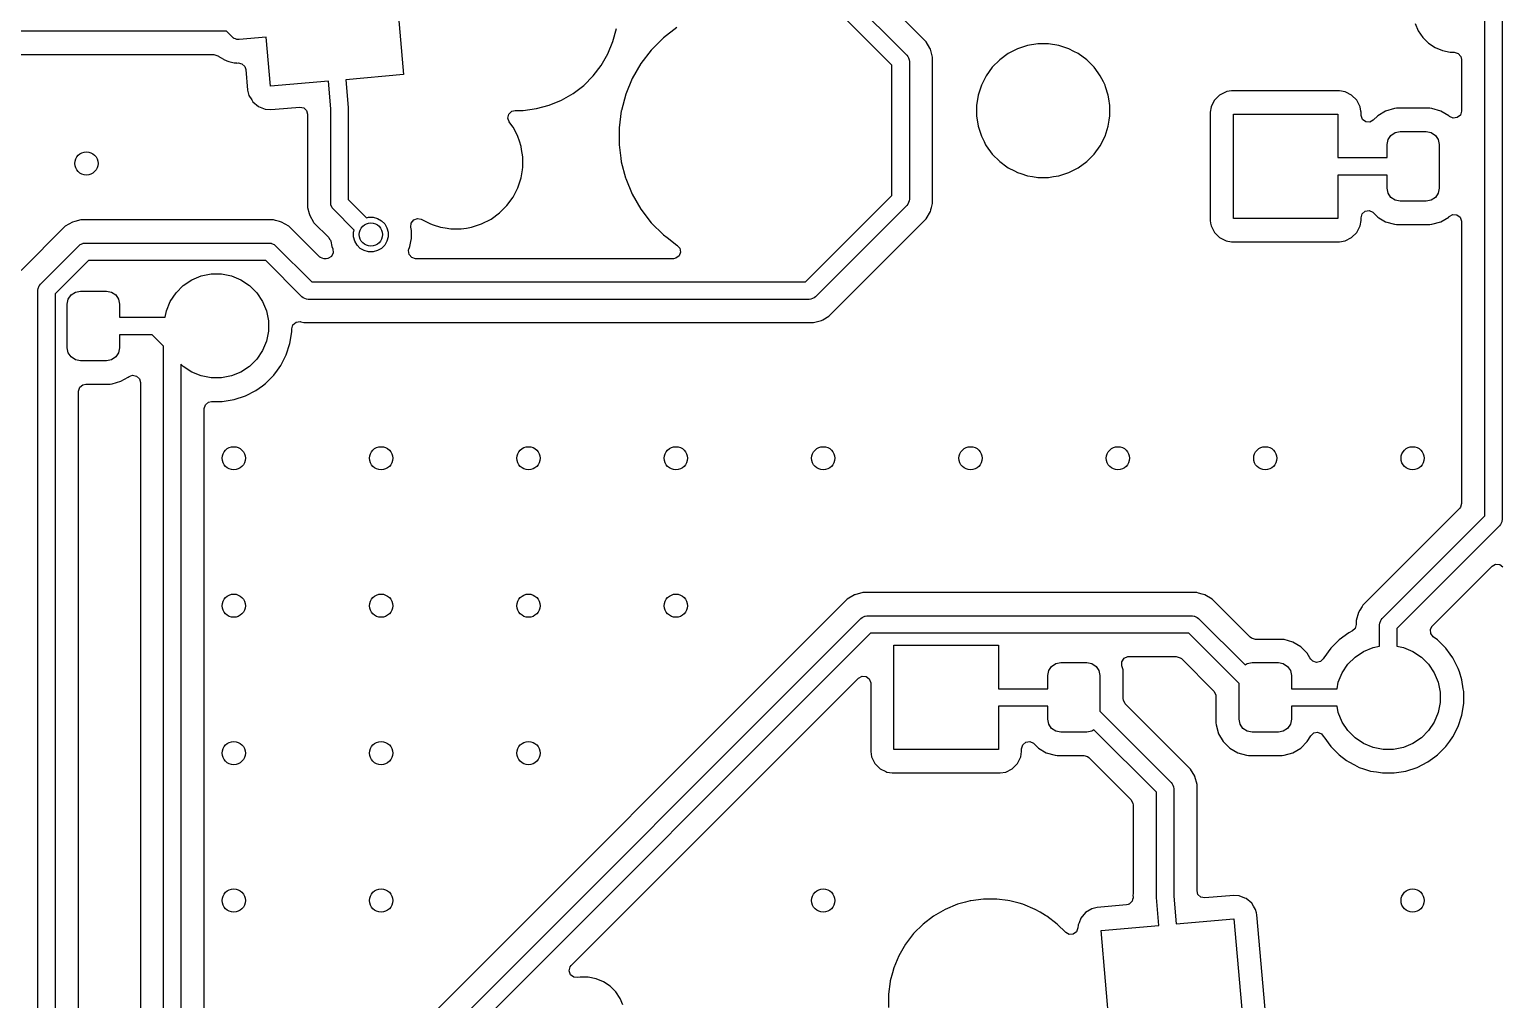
# Model space of a CAD drawing. Extents: x 2.6 to 14.2, y -9.4 to -3.8.
# Drawn here: x 11.645 to 12.644, y -6.698 to -6.04 of the extents above; entities that cross this region are included whole.
import ezdxf

# ---------------------------------------------------------------- set-up
doc = ezdxf.new("R2010")
doc.units = 0
doc.header["$MEASUREMENT"] = 0
doc.layers.add('BLACK', color=7, linetype='CONTINUOUS')

msp = doc.modelspace()

# ---------------------------------------------------------------- linework, layer by layer
at = {"layer": 'BLACK', "linetype": 'CONTINUOUS'}
for p, q in [((12.64397, -5.04804), (12.64397, -6.3721)), ((12.63216, -6.36966), (12.63216, -5.05049)), ((12.13839, -5.9556), (12.23995, -6.05716)), ((12.22987, -6.06378), (12.12831, -5.96222)), ((12.25312, -6.04803), (12.17879, -5.9737)), ((11.89156, -5.99184), (11.89843, -6.07028)), ((12.58496, -6.03555), (12.58704, -6.04057)), ((11.77835, -6.04091), (11.58069, -6.04091)), ((11.78218, -6.04474), (11.77835, -6.04091)), ((11.78306, -6.04546), (11.78218, -6.04474)), ((11.78308, -6.04548), (11.78306, -6.04546)), ((11.78332, -6.04558), (11.78308, -6.04548)), ((11.78352, -6.04574), (11.78332, -6.04558)), ((11.78438, -6.04601), (11.78352, -6.04574)), ((11.78521, -6.04636), (11.78438, -6.04601)), ((11.78547, -6.04636), (11.78521, -6.04636)), ((11.78572, -6.04644), (11.78547, -6.04636)), ((11.78687, -6.04645), (11.78572, -6.04644)), ((11.8053, -6.04484), (11.78687, -6.04645)), ((11.80822, -6.07817), (11.8053, -6.04484)), ((12.03709, -6.05617), (12.04054, -6.04783)), ((12.04054, -6.04783), (12.04288, -6.0391)), ((12.07474, -6.04542), (12.06653, -6.05363)), ((12.08396, -6.03834), (12.07474, -6.04542)), ((12.07474, -6.04542), (12.07474, -6.04542)), ((12.58704, -6.04057), (12.58704, -6.04057)), ((12.58704, -6.04057), (12.59005, -6.04508)), ((12.59005, -6.04508), (12.59005, -6.04508)), ((12.59005, -6.04508), (12.5939, -6.04893)), ((11.58924, -6.05668), (11.7698, -6.05668)), ((11.7698, -6.05668), (11.77244, -6.05745)), ((11.77244, -6.05745), (11.77249, -6.05749)), ((11.77249, -6.05749), (11.7729, -6.05776)), ((11.7729, -6.05776), (11.77305, -6.05791)), ((11.77305, -6.05791), (11.77364, -6.05825)), ((12.03257, -6.064), (12.03709, -6.05617)), ((12.06653, -6.05363), (12.05946, -6.06284)), ((12.06653, -6.05363), (12.06653, -6.05363)), ((12.23995, -6.05716), (12.24069, -6.05805)), ((12.25561, -6.05235), (12.25312, -6.04803)), ((12.25597, -6.05297), (12.25561, -6.05235)), ((12.25745, -6.05848), (12.25597, -6.05297)), ((12.30879, -6.056), (12.30302, -6.06019)), ((12.31514, -6.05277), (12.30879, -6.056)), ((12.32192, -6.05056), (12.31514, -6.05277)), ((12.31514, -6.05277), (12.31514, -6.05277)), ((12.32896, -6.04945), (12.32192, -6.05056)), ((12.33609, -6.04945), (12.32896, -6.04945)), ((12.32896, -6.04945), (12.32896, -6.04945)), ((12.34313, -6.05056), (12.33609, -6.04945)), ((12.33609, -6.04945), (12.33609, -6.04945)), ((12.34991, -6.05277), (12.34313, -6.05056)), ((12.35332, -6.0545), (12.34991, -6.05277)), ((12.34991, -6.05277), (12.34991, -6.05277)), ((12.35627, -6.056), (12.35332, -6.0545)), ((12.36203, -6.06019), (12.35627, -6.056)), ((12.35627, -6.056), (12.35627, -6.056)), ((12.35627, -6.056), (12.35627, -6.056)), ((12.5939, -6.04893), (12.5939, -6.04893)), ((12.5939, -6.04893), (12.59841, -6.05194)), ((12.59841, -6.05194), (12.59841, -6.05194)), ((12.59841, -6.05194), (12.60343, -6.05402)), ((12.60343, -6.05402), (12.60343, -6.05402)), ((12.60343, -6.05402), (12.60343, -6.05402)), ((12.60343, -6.05402), (12.60343, -6.05402)), ((12.60343, -6.05402), (12.60876, -6.05508)), ((12.60876, -6.05508), (12.61151, -6.05508)), ((12.61151, -6.05508), (12.61415, -6.05586)), ((12.61415, -6.05586), (12.61595, -6.05794)), ((12.61595, -6.05794), (12.61639, -6.05996)), ((11.77364, -6.05825), (11.77377, -6.05833)), ((11.77377, -6.05833), (11.77381, -6.05838)), ((11.77381, -6.05838), (11.77421, -6.05866)), ((11.77421, -6.05866), (11.77461, -6.059)), ((11.77461, -6.059), (11.77615, -6.05972)), ((11.77615, -6.05972), (11.77653, -6.05992)), ((11.77653, -6.05992), (11.77799, -6.06076)), ((11.77799, -6.06076), (11.77799, -6.06076)), ((11.77799, -6.06076), (11.77799, -6.06076)), ((11.77799, -6.06076), (11.77851, -6.0609)), ((11.77851, -6.0609), (11.7793, -6.06119)), ((11.7793, -6.06119), (11.77979, -6.06142)), ((11.77979, -6.06142), (11.78166, -6.06175)), ((11.78166, -6.06175), (11.7835, -6.06224)), ((11.7835, -6.06224), (11.78446, -6.06224)), ((11.78446, -6.06224), (11.78488, -6.06231)), ((11.78488, -6.06231), (11.78488, -6.06231)), ((11.78488, -6.06231), (11.78497, -6.06233)), ((11.78497, -6.06233), (11.78541, -6.06241)), ((11.78541, -6.06241), (11.78611, -6.06234)), ((11.78611, -6.06234), (11.7888, -6.06289)), ((11.7888, -6.06289), (11.79078, -6.0648)), ((11.79078, -6.0648), (11.7914, -6.06678)), ((11.7914, -6.06678), (11.79262, -6.08078)), ((12.02707, -6.07116), (12.03257, -6.064)), ((12.05946, -6.06284), (12.05365, -6.0729)), ((12.22987, -6.15236), (12.22987, -6.06378)), ((12.24069, -6.05805), (12.24108, -6.059)), ((12.24108, -6.059), (12.24157, -6.06018)), ((12.24157, -6.06018), (12.24168, -6.06133)), ((12.24168, -6.06133), (12.24168, -6.15481)), ((12.25745, -6.09118), (12.25745, -6.05848)), ((12.29798, -6.06523), (12.29379, -6.071)), ((12.30302, -6.06019), (12.29798, -6.06523)), ((12.29798, -6.06523), (12.29798, -6.06523)), ((12.30302, -6.06019), (12.30302, -6.06019)), ((12.36708, -6.06523), (12.36203, -6.06019)), ((12.36203, -6.06019), (12.36203, -6.06019)), ((12.36985, -6.06906), (12.36708, -6.06523)), ((12.36708, -6.06523), (12.36708, -6.06523)), ((12.61639, -6.05996), (12.61639, -6.09504)), ((11.84744, -6.07474), (11.80822, -6.07817)), ((11.84908, -6.09343), (11.84744, -6.07474)), ((11.89843, -6.07028), (11.85921, -6.07371)), ((11.85921, -6.07371), (11.86087, -6.09265)), ((12.01351, -6.08305), (12.02068, -6.07755)), ((12.02068, -6.07755), (12.02707, -6.07117)), ((12.02068, -6.07755), (12.02068, -6.07755)), ((12.02068, -6.07755), (12.02068, -6.07755)), ((12.02707, -6.07117), (12.02707, -6.07116)), ((12.02707, -6.07117), (12.02707, -6.07117)), ((12.05365, -6.0729), (12.04921, -6.08363)), ((12.05365, -6.0729), (12.05365, -6.0729)), ((12.29055, -6.07735), (12.28835, -6.08414)), ((12.29379, -6.071), (12.29055, -6.07735)), ((12.29055, -6.07735), (12.29055, -6.07735)), ((12.37127, -6.071), (12.36985, -6.06906)), ((12.37338, -6.07515), (12.37127, -6.071)), ((12.3745, -6.07735), (12.37338, -6.07515)), ((12.3749, -6.07857), (12.3745, -6.07735)), ((12.3745, -6.07735), (12.3745, -6.07735)), ((11.79262, -6.08078), (11.79262, -6.08078)), ((11.79262, -6.08078), (11.79353, -6.08441)), ((11.79353, -6.08441), (11.79353, -6.08441)), ((11.79353, -6.08441), (11.79541, -6.08742)), ((11.79541, -6.08742), (11.79617, -6.08864)), ((11.99734, -6.09103), (12.00569, -6.08757)), ((12.00569, -6.08757), (12.01351, -6.08305)), ((12.04921, -6.08363), (12.04624, -6.09472)), ((12.04921, -6.08363), (12.04921, -6.08363)), ((12.28835, -6.08414), (12.28723, -6.09118)), ((12.37671, -6.08414), (12.3749, -6.07857)), ((12.37712, -6.08678), (12.37671, -6.08414)), ((12.37782, -6.09118), (12.37712, -6.08678)), ((12.44866, -6.0877), (12.44791, -6.08917)), ((12.45219, -6.08416), (12.44866, -6.0877)), ((12.44866, -6.0877), (12.44866, -6.0877)), ((12.44866, -6.0877), (12.44866, -6.0877)), ((12.4522, -6.08416), (12.45219, -6.08416)), ((12.45665, -6.0819), (12.4522, -6.08416)), ((12.4522, -6.08416), (12.4522, -6.08416)), ((12.45715, -6.08182), (12.45665, -6.0819)), ((12.46034, -6.08131), (12.45715, -6.08182)), ((12.53369, -6.08131), (12.46034, -6.08131)), ((12.53738, -6.0819), (12.53369, -6.08131)), ((12.53797, -6.08219), (12.53738, -6.0819)), ((12.54183, -6.08416), (12.53797, -6.08219)), ((12.54536, -6.0877), (12.54183, -6.08416)), ((12.54183, -6.08416), (12.54183, -6.08416)), ((12.54183, -6.08416), (12.54183, -6.08416)), ((12.54536, -6.0877), (12.54536, -6.0877)), ((12.54763, -6.09215), (12.54536, -6.0877)), ((12.54536, -6.0877), (12.54536, -6.0877)), ((11.79617, -6.08864), (11.8, -6.09185)), ((11.8, -6.09185), (11.80463, -6.09373)), ((11.80463, -6.09373), (11.80836, -6.09399)), ((11.80836, -6.09399), (11.81134, -6.09373)), ((11.80836, -6.09399), (11.80836, -6.09399)), ((11.80836, -6.09399), (11.80836, -6.09399)), ((11.81134, -6.09373), (11.828, -6.09227)), ((11.828, -6.09227), (11.8307, -6.09281)), ((11.8307, -6.09281), (11.83268, -6.09472)), ((11.83268, -6.09472), (11.83331, -6.09713)), ((11.83331, -6.09713), (11.83331, -6.16031)), ((11.84908, -6.15746), (11.84908, -6.09343)), ((11.86087, -6.09265), (11.86086, -6.09291)), ((11.86086, -6.09291), (11.86089, -6.09317)), ((11.86089, -6.09317), (11.86089, -6.15501)), ((11.96927, -6.09971), (11.96989, -6.09703)), ((11.96989, -6.09703), (11.97187, -6.09511)), ((11.97187, -6.09511), (11.97415, -6.09454)), ((11.97415, -6.09454), (11.97966, -6.09454)), ((11.97966, -6.09454), (11.98862, -6.09337)), ((11.97966, -6.09454), (11.97966, -6.09454)), ((11.98862, -6.09337), (11.99734, -6.09103)), ((12.0462, -6.09485), (12.04469, -6.10637)), ((12.04624, -6.09472), (12.0462, -6.09485)), ((12.0462, -6.09485), (12.0462, -6.09485)), ((12.25745, -6.15766), (12.25745, -6.09118)), ((12.28723, -6.09118), (12.28723, -6.09831)), ((12.37782, -6.09831), (12.37782, -6.09118)), ((12.4464, -6.09215), (12.44581, -6.09584)), ((12.44581, -6.09584), (12.44581, -6.16919)), ((12.44791, -6.08917), (12.4464, -6.09215)), ((12.46158, -6.16794), (12.46158, -6.09708)), ((12.46158, -6.09708), (12.53244, -6.09708)), ((12.53244, -6.09708), (12.53244, -6.12661)), ((12.54809, -6.09506), (12.54763, -6.09215)), ((12.54821, -6.09584), (12.54809, -6.09506)), ((12.54821, -6.09769), (12.54821, -6.09584)), ((12.54823, -6.09804), (12.54821, -6.09769)), ((12.56491, -6.09497), (12.55955, -6.09813)), ((12.57088, -6.09323), (12.56491, -6.09497)), ((12.56491, -6.09497), (12.56491, -6.09497)), ((12.57228, -6.09312), (12.57088, -6.09323)), ((12.59497, -6.09312), (12.57228, -6.09312)), ((12.57228, -6.09312), (12.57228, -6.09312)), ((12.59637, -6.09323), (12.59497, -6.09312)), ((12.60234, -6.09497), (12.59637, -6.09323)), ((12.59637, -6.09323), (12.59637, -6.09323)), ((12.6077, -6.09813), (12.60234, -6.09497)), ((12.60234, -6.09497), (12.60234, -6.09497)), ((12.61561, -6.09768), (12.61354, -6.09948)), ((12.61639, -6.09504), (12.61561, -6.09768)), ((11.9702, -6.1023), (11.96927, -6.09971)), ((11.97198, -6.10475), (11.9702, -6.1023)), ((11.97279, -6.10586), (11.97198, -6.10475)), ((11.9748, -6.10982), (11.97279, -6.10586)), ((12.04469, -6.10637), (12.04469, -6.11798)), ((12.28723, -6.09831), (12.28835, -6.10535)), ((12.28835, -6.10535), (12.29055, -6.11213)), ((12.3745, -6.11213), (12.37671, -6.10535)), ((12.37671, -6.10535), (12.37737, -6.10114)), ((12.37737, -6.10114), (12.37782, -6.09831)), ((12.54919, -6.10062), (12.54823, -6.09804)), ((12.55139, -6.10226), (12.54919, -6.10062)), ((12.55413, -6.10246), (12.55139, -6.10226)), ((12.55655, -6.10114), (12.55413, -6.10246)), ((12.55955, -6.09814), (12.55655, -6.10114)), ((12.55955, -6.09813), (12.55955, -6.09814)), ((12.6077, -6.09814), (12.6077, -6.09813)), ((12.60806, -6.09849), (12.6077, -6.09814)), ((12.60831, -6.09873), (12.60806, -6.09849)), ((12.61081, -6.09987), (12.60831, -6.09873)), ((12.61354, -6.09948), (12.61081, -6.09987)), ((11.97603, -6.11222), (11.9748, -6.10982)), ((11.97706, -6.11541), (11.97603, -6.11222)), ((11.97603, -6.11222), (11.97603, -6.11222)), ((11.97823, -6.119), (11.97706, -6.11541)), ((12.29055, -6.11213), (12.29055, -6.11213)), ((12.29055, -6.11213), (12.29238, -6.11572)), ((12.29238, -6.11572), (12.29345, -6.11782)), ((12.29345, -6.11782), (12.29379, -6.11848)), ((12.37127, -6.11848), (12.3745, -6.11213)), ((12.56591, -6.11775), (12.56658, -6.11436)), ((12.56591, -6.12661), (12.56591, -6.11775)), ((12.56658, -6.11436), (12.5685, -6.11148)), ((12.5685, -6.11148), (12.57138, -6.10956)), ((12.57138, -6.10956), (12.57477, -6.10889)), ((12.57477, -6.10889), (12.59248, -6.10889)), ((12.59248, -6.10889), (12.59587, -6.10956)), ((12.59587, -6.10956), (12.59875, -6.11148)), ((12.59875, -6.11148), (12.60067, -6.11436)), ((12.60067, -6.11436), (12.60134, -6.11775)), ((12.60134, -6.11775), (12.60134, -6.14728)), ((11.97856, -6.1211), (11.97823, -6.119)), ((11.97934, -6.12604), (11.97856, -6.1211)), ((11.97934, -6.13317), (11.97934, -6.12604)), ((12.04469, -6.11798), (12.04586, -6.1269)), ((12.04586, -6.1269), (12.0462, -6.1295)), ((12.29379, -6.11848), (12.29798, -6.12425)), ((12.29798, -6.12425), (12.29798, -6.12425)), ((12.29798, -6.12425), (12.30302, -6.12929)), ((12.36203, -6.12929), (12.36708, -6.12425)), ((12.36708, -6.12425), (12.37127, -6.11848)), ((12.53244, -6.12661), (12.56591, -6.12661)), ((11.97823, -6.14021), (11.97906, -6.13495)), ((11.97906, -6.13495), (11.97934, -6.13317)), ((12.0462, -6.1295), (12.04907, -6.14021)), ((12.30302, -6.12929), (12.30302, -6.12929)), ((12.30302, -6.12929), (12.30778, -6.13275)), ((12.30778, -6.13275), (12.30879, -6.13348)), ((12.30879, -6.13348), (12.31294, -6.1356)), ((12.31294, -6.1356), (12.31514, -6.13672)), ((12.31514, -6.13672), (12.31514, -6.13672)), ((12.31514, -6.13672), (12.31739, -6.13745)), ((12.31739, -6.13745), (12.32192, -6.13892)), ((12.34313, -6.13892), (12.34991, -6.13672)), ((12.34991, -6.13672), (12.35627, -6.13348)), ((12.35627, -6.13348), (12.36203, -6.12929)), ((11.97279, -6.15334), (11.97603, -6.14699)), ((11.97603, -6.14699), (11.97823, -6.14021)), ((12.04907, -6.14021), (12.04921, -6.14071)), ((12.04921, -6.14071), (12.04921, -6.14072)), ((12.04921, -6.14072), (12.05365, -6.15144)), ((12.32192, -6.13892), (12.32518, -6.13944)), ((12.32518, -6.13944), (12.32896, -6.14004)), ((12.32896, -6.14004), (12.32896, -6.14004)), ((12.32896, -6.14004), (12.33609, -6.14004)), ((12.33609, -6.14004), (12.3396, -6.13948)), ((12.3396, -6.13948), (12.34313, -6.13892)), ((12.53638, -6.13842), (12.53244, -6.13842)), ((12.53244, -6.13842), (12.53244, -6.16794)), ((12.56591, -6.13842), (12.53638, -6.13842)), ((12.56591, -6.14728), (12.56591, -6.13842)), ((12.56658, -6.15067), (12.56591, -6.14728)), ((12.60134, -6.14728), (12.60067, -6.15067)), ((11.84919, -6.15861), (11.84908, -6.15746)), ((11.86089, -6.15501), (11.8733, -6.16742)), ((11.9686, -6.15911), (11.97279, -6.15334)), ((12.05365, -6.15144), (12.05365, -6.15145)), ((12.05365, -6.15145), (12.05946, -6.1615)), ((12.17129, -6.21094), (12.22987, -6.15236)), ((12.24157, -6.15596), (12.24069, -6.15809)), ((12.24168, -6.15481), (12.24157, -6.15596)), ((12.25668, -6.16052), (12.25745, -6.15766)), ((12.5685, -6.15354), (12.56658, -6.15067)), ((12.57138, -6.15546), (12.5685, -6.15354)), ((12.57477, -6.15613), (12.57138, -6.15546)), ((12.59248, -6.15613), (12.57477, -6.15613)), ((12.59587, -6.15546), (12.59248, -6.15613)), ((12.59875, -6.15354), (12.59587, -6.15546)), ((12.60067, -6.15067), (12.59875, -6.15354)), ((11.83331, -6.16031), (11.83443, -6.16448)), ((11.83443, -6.16448), (11.83443, -6.16448)), ((11.83443, -6.16448), (11.83479, -6.16582)), ((11.83479, -6.16582), (11.83479, -6.16582)), ((11.83479, -6.16582), (11.83738, -6.17032)), ((11.85007, -6.16074), (11.84919, -6.15861)), ((11.85081, -6.16163), (11.85007, -6.16074)), ((11.86495, -6.17577), (11.85081, -6.16163)), ((11.8733, -6.16742), (11.87473, -6.16704)), ((11.87473, -6.16704), (11.87782, -6.16704)), ((11.87782, -6.16704), (11.8808, -6.16784)), ((11.8808, -6.16784), (11.88347, -6.16938)), ((11.90532, -6.16878), (11.90792, -6.16786)), ((11.90792, -6.16786), (11.91039, -6.16839)), ((11.95779, -6.16834), (11.96356, -6.16415)), ((11.96356, -6.16415), (11.9686, -6.15911)), ((12.05946, -6.1615), (12.06653, -6.17072)), ((12.23995, -6.15898), (12.17792, -6.22102)), ((12.24069, -6.15809), (12.23995, -6.15898)), ((12.25312, -6.16811), (12.25597, -6.16317)), ((12.25597, -6.16317), (12.25624, -6.16219)), ((12.25624, -6.16219), (12.25638, -6.16167)), ((12.25638, -6.16167), (12.25668, -6.16052)), ((12.53244, -6.16794), (12.46158, -6.16794)), ((12.54821, -6.16733), (12.54899, -6.16469)), ((12.54821, -6.16919), (12.54821, -6.16733)), ((12.54899, -6.16469), (12.55107, -6.16289)), ((12.55107, -6.16289), (12.55379, -6.1625)), ((12.55379, -6.1625), (12.55629, -6.16364)), ((12.55629, -6.16364), (12.55655, -6.16388)), ((12.55655, -6.16388), (12.55955, -6.16689)), ((12.55955, -6.16689), (12.55955, -6.16689)), ((12.55955, -6.16689), (12.56031, -6.16733)), ((12.56031, -6.16733), (12.56491, -6.17006)), ((12.60234, -6.17006), (12.6077, -6.16689)), ((12.6077, -6.16689), (12.60782, -6.16676)), ((12.60782, -6.16676), (12.60806, -6.16653)), ((12.60806, -6.16653), (12.61047, -6.16521)), ((12.61047, -6.16521), (12.61321, -6.16541)), ((12.61321, -6.16541), (12.61542, -6.16706)), ((12.61542, -6.16706), (12.61638, -6.16963)), ((11.66889, -6.17317), (11.63885, -6.2032)), ((11.67383, -6.17032), (11.66889, -6.17317)), ((11.66889, -6.17317), (11.66889, -6.17317)), ((11.67526, -6.16993), (11.67383, -6.17032)), ((11.67383, -6.17032), (11.67383, -6.17032)), ((11.67934, -6.16884), (11.67526, -6.16993)), ((11.67526, -6.16993), (11.67526, -6.16993)), ((11.81019, -6.16884), (11.67934, -6.16884)), ((11.81148, -6.16919), (11.81019, -6.16884)), ((11.81427, -6.16993), (11.81148, -6.16919)), ((11.8157, -6.17032), (11.81427, -6.16993)), ((11.81427, -6.16993), (11.81427, -6.16993)), ((11.82064, -6.17317), (11.8157, -6.17032)), ((11.8157, -6.17032), (11.8157, -6.17032)), ((11.84121, -6.19374), (11.82064, -6.17317)), ((11.82064, -6.17317), (11.82064, -6.17317)), ((11.83738, -6.17032), (11.83764, -6.17076)), ((11.83764, -6.17076), (11.83764, -6.17076)), ((11.83764, -6.17076), (11.84774, -6.18086)), ((11.86457, -6.17721), (11.86495, -6.17577)), ((11.86457, -6.18029), (11.86457, -6.17721)), ((11.88347, -6.16938), (11.88565, -6.17156)), ((11.88565, -6.17156), (11.88719, -6.17423)), ((11.88719, -6.17423), (11.88799, -6.17721)), ((11.88799, -6.17721), (11.88799, -6.18029)), ((11.90339, -6.17369), (11.90363, -6.17095)), ((11.90341, -6.17378), (11.90339, -6.17369)), ((11.90385, -6.17603), (11.90341, -6.17378)), ((11.90363, -6.17095), (11.90532, -6.16878)), ((11.90385, -6.18146), (11.90385, -6.17603)), ((11.91039, -6.16839), (11.91666, -6.17158)), ((11.91666, -6.17158), (11.91666, -6.17158)), ((11.91666, -6.17158), (11.91849, -6.17218)), ((11.91849, -6.17218), (11.92344, -6.17378)), ((11.92344, -6.17378), (11.9267, -6.1743)), ((11.9267, -6.1743), (11.93048, -6.1749)), ((11.93048, -6.1749), (11.93048, -6.1749)), ((11.93048, -6.1749), (11.93761, -6.1749)), ((11.93761, -6.1749), (11.94118, -6.17433)), ((11.94118, -6.17433), (11.94466, -6.17378)), ((11.94466, -6.17378), (11.95144, -6.17158)), ((11.95144, -6.17158), (11.95779, -6.16834)), ((12.06653, -6.17072), (12.06653, -6.17072)), ((12.06653, -6.17072), (12.07474, -6.17893)), ((12.18705, -6.23419), (12.25312, -6.16811)), ((12.44581, -6.16919), (12.44612, -6.17111)), ((12.44612, -6.17111), (12.4464, -6.17288)), ((12.4464, -6.17288), (12.44866, -6.17733)), ((12.44866, -6.17733), (12.44866, -6.17733)), ((12.44866, -6.17733), (12.44866, -6.17733)), ((12.44866, -6.17733), (12.45219, -6.18086)), ((12.54183, -6.18086), (12.54536, -6.17733)), ((12.54536, -6.17733), (12.54763, -6.17288)), ((12.54763, -6.17288), (12.54821, -6.16919)), ((12.54763, -6.17288), (12.54763, -6.17288)), ((12.54763, -6.17288), (12.54763, -6.17288)), ((12.56491, -6.17006), (12.57088, -6.17179)), ((12.57088, -6.17179), (12.57228, -6.1719)), ((12.57228, -6.1719), (12.59497, -6.1719)), ((12.59497, -6.1719), (12.59637, -6.17179)), ((12.59637, -6.17179), (12.60234, -6.17006)), ((12.61638, -6.16963), (12.61639, -6.16998)), ((12.61639, -6.16998), (12.61639, -6.3611)), ((11.65202, -6.21234), (11.67802, -6.18634)), ((11.67802, -6.18634), (11.67892, -6.1856)), ((11.67892, -6.1856), (11.68078, -6.18483)), ((11.68078, -6.18483), (11.68104, -6.18472)), ((11.68104, -6.18472), (11.6822, -6.18461)), ((11.6822, -6.18461), (11.80733, -6.18461)), ((11.80733, -6.18461), (11.80849, -6.18472)), ((11.80849, -6.18472), (11.80876, -6.18483)), ((11.80876, -6.18483), (11.81062, -6.1856)), ((11.81062, -6.1856), (11.81151, -6.18634)), ((11.81151, -6.18634), (11.83611, -6.21094)), ((11.84774, -6.18086), (11.84825, -6.18179)), ((11.84825, -6.18179), (11.84887, -6.18264)), ((11.84887, -6.18264), (11.84904, -6.18325)), ((11.84904, -6.18325), (11.84906, -6.18328)), ((11.84906, -6.18328), (11.84906, -6.18332)), ((11.84906, -6.18332), (11.84907, -6.18336)), ((11.84907, -6.18336), (11.84976, -6.18679)), ((11.84976, -6.18679), (11.84976, -6.18679)), ((11.84976, -6.18679), (11.85043, -6.18842)), ((11.86536, -6.18327), (11.86457, -6.18029)), ((11.86691, -6.18594), (11.86536, -6.18327)), ((11.86909, -6.18812), (11.86691, -6.18594)), ((11.88565, -6.18594), (11.88347, -6.18812)), ((11.88719, -6.18327), (11.88565, -6.18594)), ((11.88799, -6.18029), (11.88719, -6.18327)), ((11.90224, -6.18814), (11.90279, -6.18679)), ((11.90279, -6.18679), (11.90347, -6.1834)), ((11.90347, -6.1834), (11.90385, -6.18146)), ((12.07474, -6.17893), (12.07474, -6.17893)), ((12.07474, -6.17893), (12.07726, -6.18086)), ((12.07726, -6.18086), (12.08396, -6.186)), ((12.08396, -6.186), (12.08406, -6.18606)), ((12.08406, -6.18606), (12.08408, -6.18608)), ((12.08408, -6.18608), (12.08409, -6.18609)), ((12.08409, -6.18609), (12.08409, -6.18609)), ((12.08409, -6.18609), (12.08596, -6.18805)), ((12.45219, -6.18086), (12.45219, -6.18086)), ((12.45219, -6.18086), (12.4522, -6.18086)), ((12.4522, -6.18086), (12.45569, -6.18264)), ((12.45569, -6.18264), (12.45665, -6.18313)), ((12.45665, -6.18313), (12.46034, -6.18371)), ((12.46034, -6.18371), (12.46034, -6.18371)), ((12.46034, -6.18371), (12.53369, -6.18371)), ((12.53369, -6.18371), (12.53738, -6.18313)), ((12.53738, -6.18313), (12.54183, -6.18086)), ((11.68464, -6.19642), (11.6621, -6.21896)), ((11.80489, -6.19642), (11.68464, -6.19642)), ((11.82949, -6.22102), (11.80489, -6.19642)), ((11.84165, -6.19409), (11.84121, -6.19374)), ((11.84171, -6.19417), (11.84165, -6.19409)), ((11.84179, -6.1942), (11.84171, -6.19417)), ((11.84203, -6.19439), (11.84179, -6.1942)), ((11.84317, -6.19473), (11.84203, -6.19439)), ((11.84428, -6.19515), (11.84317, -6.19473)), ((11.84447, -6.19511), (11.84428, -6.19515)), ((11.84466, -6.19517), (11.84447, -6.19511)), ((11.84592, -6.19517), (11.84466, -6.19517)), ((11.84713, -6.19502), (11.84592, -6.19517)), ((11.84949, -6.19361), (11.84713, -6.19502)), ((11.85072, -6.19115), (11.84949, -6.19361)), ((11.85043, -6.18842), (11.85072, -6.19115)), ((11.87176, -6.18966), (11.86909, -6.18812)), ((11.87473, -6.19046), (11.87176, -6.18966)), ((11.87782, -6.19046), (11.87473, -6.19046)), ((11.8808, -6.18966), (11.87782, -6.19046)), ((11.88347, -6.18812), (11.8808, -6.18966)), ((11.9018, -6.18959), (11.90212, -6.18842)), ((11.90219, -6.19232), (11.9018, -6.18959)), ((11.90212, -6.18842), (11.90224, -6.18814)), ((11.90399, -6.19439), (11.90219, -6.19232)), ((11.90663, -6.19517), (11.90399, -6.19439)), ((12.08162, -6.19517), (11.90663, -6.19517)), ((12.08321, -6.1949), (12.08162, -6.19517)), ((12.08545, -6.19331), (12.08321, -6.1949)), ((12.08648, -6.19075), (12.08545, -6.19331)), ((12.08596, -6.18805), (12.08648, -6.19075)), ((11.75472, -6.20953), (11.76114, -6.20687)), ((11.76114, -6.20687), (11.76795, -6.20552)), ((11.76795, -6.20552), (11.77489, -6.20552)), ((11.77489, -6.20552), (11.78171, -6.20687)), ((11.78171, -6.20687), (11.78812, -6.20953)), ((11.65029, -6.21651), (11.6504, -6.21536)), ((11.65029, -7.51729), (11.65029, -6.21651)), ((11.6504, -6.21536), (11.65115, -6.21356)), ((11.65115, -6.21356), (11.65129, -6.21323)), ((11.65129, -6.21323), (11.65202, -6.21234)), ((11.67283, -6.21975), (11.67571, -6.21783)), ((11.67571, -6.21783), (11.6791, -6.21716)), ((11.6791, -6.21716), (11.69681, -6.21716)), ((11.69681, -6.21716), (11.7002, -6.21783)), ((11.7002, -6.21783), (11.70308, -6.21975)), ((11.74403, -6.2183), (11.74894, -6.21339)), ((11.74894, -6.21339), (11.75472, -6.20953)), ((11.78812, -6.20953), (11.7939, -6.21339)), ((11.7939, -6.21339), (11.79881, -6.2183)), ((11.83611, -6.21094), (12.17129, -6.21094)), ((11.6621, -6.21896), (11.6621, -7.51974)), ((11.67024, -6.22602), (11.67091, -6.22263)), ((11.67024, -6.25554), (11.67024, -6.22602)), ((11.67091, -6.22263), (11.67283, -6.21975)), ((11.70308, -6.21975), (11.705, -6.22263)), ((11.705, -6.22263), (11.70567, -6.22602)), ((11.70567, -6.22602), (11.70567, -6.23487)), ((11.73751, -6.23049), (11.74017, -6.22408)), ((11.74017, -6.22408), (11.74403, -6.2183)), ((11.79881, -6.2183), (11.80267, -6.22408)), ((11.80267, -6.22408), (11.80533, -6.23049)), ((11.83038, -6.22175), (11.82949, -6.22102)), ((11.83146, -6.2222), (11.83038, -6.22175)), ((11.83251, -6.22263), (11.83146, -6.2222)), ((11.83367, -6.22275), (11.83251, -6.22263)), ((12.17374, -6.22275), (11.83367, -6.22275)), ((12.17489, -6.22263), (12.17374, -6.22275)), ((12.17595, -6.2222), (12.17489, -6.22263)), ((12.17702, -6.22175), (12.17595, -6.2222)), ((12.17792, -6.22102), (12.17702, -6.22175)), ((11.70567, -6.23487), (11.73664, -6.23487)), ((11.73664, -6.23487), (11.73751, -6.23049)), ((11.80533, -6.23049), (11.80668, -6.23731)), ((11.80668, -6.23731), (11.80668, -6.24425)), ((11.82548, -6.23824), (11.8282, -6.23785)), ((11.8282, -6.23785), (11.82877, -6.23797)), ((12.17659, -6.23852), (12.18211, -6.23704)), ((12.18211, -6.23704), (12.18295, -6.23655)), ((12.18295, -6.23655), (12.18705, -6.23419)), ((11.72783, -6.24669), (11.70567, -6.24669)), ((11.70567, -6.24669), (11.70567, -6.25554)), ((11.73559, -6.25445), (11.72783, -6.24669)), ((11.80668, -6.24425), (11.80533, -6.25107)), ((11.82136, -6.25277), (11.82262, -6.24481)), ((11.82262, -6.24268), (11.8234, -6.24004)), ((11.82262, -6.24481), (11.82262, -6.24268)), ((11.8234, -6.24004), (11.82548, -6.23824)), ((11.82877, -6.23797), (11.83081, -6.23852)), ((11.83081, -6.23852), (11.83081, -6.23852)), ((11.83081, -6.23852), (11.83081, -6.23852)), ((11.83081, -6.23852), (12.17659, -6.23852)), ((12.17659, -6.23852), (12.17659, -6.23852)), ((12.17659, -6.23852), (12.17659, -6.23852)), ((11.67091, -6.25893), (11.67024, -6.25554)), ((11.70567, -6.25554), (11.705, -6.25893)), ((11.73559, -7.01243), (11.73559, -6.25445)), ((11.80267, -6.25748), (11.79881, -6.26326)), ((11.80533, -6.25107), (11.80267, -6.25748)), ((11.81887, -6.26043), (11.82136, -6.25277)), ((11.67283, -6.26181), (11.67091, -6.25893)), ((11.67571, -6.26373), (11.67283, -6.26181)), ((11.6791, -6.2644), (11.67571, -6.26373)), ((11.69681, -6.2644), (11.6791, -6.2644)), ((11.7002, -6.26373), (11.69681, -6.2644)), ((11.70308, -6.26181), (11.7002, -6.26373)), ((11.705, -6.25893), (11.70308, -6.26181)), ((11.74894, -6.26817), (11.74741, -6.26663)), ((11.74741, -6.26663), (11.74741, -7.01243)), ((11.79881, -6.26326), (11.7939, -6.26817)), ((11.81293, -6.27075), (11.81521, -6.26761)), ((11.81521, -6.26761), (11.81887, -6.26043)), ((11.70667, -6.27832), (11.71146, -6.27549)), ((11.71146, -6.27549), (11.71229, -6.275)), ((11.71229, -6.275), (11.71233, -6.27507)), ((11.71233, -6.27507), (11.71451, -6.27421)), ((11.71451, -6.27421), (11.71721, -6.27475)), ((11.71721, -6.27475), (11.71919, -6.27666)), ((11.71919, -6.27666), (11.71983, -6.27907)), ((11.75472, -6.27203), (11.74894, -6.26817)), ((11.76114, -6.27469), (11.75472, -6.27203)), ((11.76795, -6.27604), (11.76114, -6.27469)), ((11.77489, -6.27604), (11.76795, -6.27604)), ((11.78171, -6.27469), (11.77489, -6.27604)), ((11.78812, -6.27203), (11.78171, -6.27469)), ((11.7939, -6.26817), (11.78812, -6.27203)), ((11.80478, -6.27983), (11.81048, -6.27413)), ((11.81048, -6.27413), (11.81293, -6.27075)), ((11.81048, -6.27413), (11.81048, -6.27413)), ((11.81048, -6.27413), (11.81048, -6.27413)), ((11.67787, -6.28505), (11.67865, -6.28241)), ((11.67787, -7.52259), (11.67787, -6.28505)), ((11.67865, -6.28241), (11.68072, -6.28061)), ((11.68072, -6.28061), (11.68275, -6.28017)), ((11.68275, -6.28017), (11.6993, -6.28017)), ((11.6993, -6.28017), (11.7007, -6.28006)), ((11.6993, -6.28017), (11.6993, -6.28017)), ((11.7007, -6.28006), (11.70667, -6.27832)), ((11.71983, -6.27907), (11.71983, -6.99748)), ((11.79108, -6.28823), (11.79826, -6.28457)), ((11.79826, -6.28457), (11.80262, -6.2814)), ((11.80262, -6.2814), (11.80478, -6.27983)), ((11.80478, -6.27983), (11.80478, -6.27983)), ((11.80478, -6.27983), (11.80478, -6.27983)), ((11.76317, -6.29686), (11.76395, -6.29422)), ((11.76317, -6.99748), (11.76317, -6.29686)), ((11.76395, -6.29422), (11.76603, -6.29242)), ((11.76603, -6.29242), (11.76806, -6.29198)), ((11.76806, -6.29198), (11.77545, -6.29198)), ((11.77545, -6.29198), (11.78341, -6.29072)), ((11.77545, -6.29198), (11.77545, -6.29198)), ((11.78341, -6.29072), (11.79108, -6.28823)), ((12.61496, -6.36455), (12.54935, -6.43016)), ((12.61561, -6.36374), (12.61496, -6.36455)), ((12.61639, -6.3611), (12.61561, -6.36374)), ((12.56252, -6.43929), (12.63216, -6.36966)), ((12.64224, -6.37628), (12.5726, -6.44591)), ((12.64297, -6.37538), (12.64224, -6.37628)), ((12.64365, -6.37375), (12.64297, -6.37538)), ((12.64386, -6.37325), (12.64365, -6.37375)), ((12.64397, -6.3721), (12.64386, -6.37325)), ((12.5966, -6.44421), (12.63715, -6.40366)), ((12.63715, -6.40366), (12.63957, -6.40234)), ((12.63957, -6.40234), (12.64231, -6.40254)), ((12.64231, -6.40254), (12.64451, -6.40419)), ((12.19957, -6.42601), (11.85013, -6.77544)), ((12.20451, -6.42315), (12.19957, -6.42601)), ((12.19957, -6.42601), (12.19957, -6.42601)), ((12.20456, -6.42314), (12.20451, -6.42315)), ((12.20471, -6.4231), (12.20456, -6.42314)), ((12.21002, -6.42168), (12.20471, -6.4231)), ((12.43669, -6.42168), (12.21002, -6.42168)), ((12.43793, -6.42201), (12.43669, -6.42168)), ((12.44032, -6.42265), (12.43793, -6.42201)), ((12.4422, -6.42315), (12.44032, -6.42265)), ((12.44032, -6.42265), (12.44032, -6.42265)), ((12.44714, -6.42601), (12.4422, -6.42315)), ((12.4422, -6.42315), (12.4422, -6.42315)), ((12.47306, -6.45193), (12.44714, -6.42601)), ((12.44714, -6.42601), (12.44714, -6.42601)), ((12.2096, -6.43844), (12.21144, -6.43768)), ((12.21144, -6.43768), (12.21173, -6.43756)), ((12.21173, -6.43756), (12.21288, -6.43744)), ((12.21288, -6.43744), (12.43383, -6.43744)), ((12.43383, -6.43744), (12.43499, -6.43756)), ((12.43499, -6.43756), (12.43527, -6.43768)), ((12.43527, -6.43768), (12.43712, -6.43844)), ((12.5465, -6.4351), (12.54502, -6.44062)), ((12.54733, -6.43367), (12.5465, -6.4351)), ((12.54888, -6.43098), (12.54733, -6.43367)), ((12.54935, -6.43016), (12.54888, -6.43098)), ((12.54935, -6.43016), (12.54935, -6.43016)), ((11.8633, -6.78458), (12.2087, -6.43917)), ((12.2087, -6.43917), (12.2096, -6.43844)), ((12.43712, -6.43844), (12.43801, -6.43917)), ((12.43801, -6.43917), (12.46958, -6.47074)), ((12.54236, -6.44769), (12.53986, -6.44896)), ((12.54425, -6.44597), (12.54236, -6.44769)), ((12.54502, -6.44334), (12.54425, -6.44597)), ((12.54502, -6.44062), (12.54502, -6.44062)), ((12.54502, -6.44062), (12.54502, -6.44334)), ((12.56079, -6.44347), (12.5609, -6.44232)), ((12.56079, -6.45797), (12.56079, -6.44347)), ((12.5609, -6.44232), (12.56158, -6.44069)), ((12.56158, -6.44069), (12.56179, -6.44019)), ((12.56179, -6.44019), (12.56252, -6.43929)), ((12.5726, -6.44591), (12.5726, -6.45797)), ((12.59527, -6.44669), (12.59656, -6.44426)), ((12.59551, -6.44943), (12.59527, -6.44669)), ((12.59656, -6.44426), (12.5966, -6.44421)), ((12.21532, -6.44926), (11.87338, -6.7912)), ((12.43139, -6.44926), (12.21532, -6.44926)), ((12.23126, -6.52818), (12.23126, -6.45731)), ((12.23126, -6.45731), (12.30213, -6.45731)), ((12.30213, -6.45731), (12.30213, -6.48684)), ((12.46552, -6.48338), (12.43139, -6.44926)), ((12.47388, -6.45258), (12.47306, -6.45193)), ((12.47652, -6.45336), (12.47388, -6.45258)), ((12.49458, -6.45336), (12.47652, -6.45336)), ((12.49597, -6.45347), (12.49458, -6.45336)), ((12.49458, -6.45336), (12.49458, -6.45336)), ((12.50195, -6.4552), (12.49597, -6.45347)), ((12.49597, -6.45347), (12.49597, -6.45347)), ((12.5073, -6.45837), (12.50195, -6.4552)), ((12.50195, -6.4552), (12.50195, -6.4552)), ((12.53334, -6.45369), (12.52764, -6.45939)), ((12.53986, -6.44896), (12.53334, -6.45369)), ((12.59719, -6.45161), (12.59551, -6.44943)), ((12.60005, -6.45369), (12.59719, -6.45161)), ((12.60575, -6.45939), (12.60005, -6.45369)), ((12.38587, -6.46852), (12.38736, -6.46621)), ((12.38736, -6.46621), (12.38987, -6.46507)), ((12.38987, -6.46507), (12.39055, -6.46502)), ((12.39055, -6.46502), (12.42284, -6.46502)), ((12.42284, -6.46502), (12.42547, -6.4658)), ((12.42547, -6.4658), (12.42629, -6.46645)), ((12.42629, -6.46645), (12.44832, -6.48848)), ((12.5117, -6.46277), (12.5073, -6.45837)), ((12.5073, -6.45837), (12.5073, -6.45837)), ((12.51357, -6.46593), (12.5117, -6.46277)), ((12.5117, -6.46277), (12.5117, -6.46277)), ((12.5117, -6.46277), (12.5117, -6.46277)), ((12.51406, -6.46676), (12.51357, -6.46593)), ((12.51545, -6.46826), (12.51406, -6.46676)), ((12.52261, -6.46649), (12.52072, -6.46849)), ((12.52291, -6.46591), (12.52261, -6.46649)), ((12.52764, -6.45939), (12.52291, -6.46591)), ((12.53931, -6.47027), (12.54422, -6.46536)), ((12.54422, -6.46536), (12.54999, -6.4615)), ((12.54999, -6.4615), (12.55641, -6.45884)), ((12.55641, -6.45884), (12.56079, -6.45797)), ((12.5726, -6.45797), (12.57698, -6.45884)), ((12.57698, -6.45884), (12.5834, -6.4615)), ((12.5834, -6.4615), (12.58918, -6.46536)), ((12.58918, -6.46536), (12.59409, -6.47027)), ((12.60867, -6.46341), (12.60575, -6.45939)), ((12.61049, -6.46591), (12.60867, -6.46341)), ((12.61253, -6.46992), (12.61049, -6.46591)), ((12.33559, -6.47798), (12.33627, -6.47459)), ((12.33627, -6.47459), (12.33819, -6.47172)), ((12.33819, -6.47172), (12.34106, -6.4698)), ((12.34106, -6.4698), (12.34445, -6.46913)), ((12.34445, -6.46913), (12.36217, -6.46913)), ((12.36217, -6.46913), (12.36556, -6.4698)), ((12.36556, -6.4698), (12.36843, -6.47172)), ((12.36843, -6.47172), (12.37035, -6.47459)), ((12.37035, -6.47459), (12.37103, -6.47798)), ((12.38586, -6.47127), (12.38587, -6.46852)), ((12.38669, -6.4741), (12.38586, -6.47127)), ((12.38669, -6.47417), (12.38669, -6.4741)), ((12.3868, -6.4755), (12.38669, -6.47417)), ((12.3868, -6.49356), (12.3868, -6.4755)), ((12.3868, -6.4755), (12.3868, -6.4755)), ((12.46958, -6.47074), (12.47098, -6.4698)), ((12.47098, -6.4698), (12.47437, -6.46913)), ((12.47437, -6.46913), (12.49209, -6.46913)), ((12.49209, -6.46913), (12.49548, -6.4698)), ((12.49548, -6.4698), (12.49835, -6.47172)), ((12.49835, -6.47172), (12.50027, -6.47459)), ((12.50027, -6.47459), (12.50095, -6.47798)), ((12.51805, -6.46915), (12.51545, -6.46826)), ((12.52072, -6.46849), (12.51805, -6.46915)), ((12.53279, -6.48246), (12.53545, -6.47605)), ((12.53545, -6.47605), (12.53931, -6.47027)), ((12.59409, -6.47027), (12.59795, -6.47605)), ((12.59795, -6.47605), (12.6006, -6.48246)), ((12.61415, -6.47309), (12.61253, -6.46992)), ((12.61493, -6.4755), (12.61415, -6.47309)), ((12.61415, -6.47309), (12.61415, -6.47309)), ((12.61415, -6.47309), (12.61415, -6.47309)), ((12.61664, -6.48076), (12.61493, -6.4755)), ((12.0123, -6.67458), (12.20716, -6.47972)), ((12.20716, -6.47972), (12.20958, -6.4784)), ((12.20958, -6.4784), (12.21232, -6.47859)), ((12.21232, -6.47859), (12.21452, -6.48024)), ((12.21452, -6.48024), (12.21548, -6.48282)), ((12.21548, -6.48282), (12.2155, -6.48317)), ((12.2155, -6.48317), (12.2155, -6.50643)), ((12.30213, -6.48684), (12.33559, -6.48684)), ((12.33559, -6.48684), (12.33559, -6.47798)), ((12.37103, -6.47798), (12.37103, -6.50211)), ((12.46552, -6.50751), (12.46552, -6.48338)), ((12.50095, -6.47798), (12.50095, -6.48684)), ((12.50095, -6.48684), (12.53192, -6.48684)), ((12.53192, -6.48684), (12.53279, -6.48246)), ((12.6006, -6.48246), (12.60196, -6.48928)), ((12.61761, -6.4869), (12.61664, -6.48076)), ((12.6179, -6.48872), (12.61761, -6.4869)), ((12.38691, -6.4946), (12.3868, -6.49356)), ((12.38823, -6.49701), (12.38691, -6.4946)), ((12.43257, -6.54135), (12.38823, -6.49701)), ((12.44832, -6.48848), (12.44964, -6.4909)), ((12.44964, -6.4909), (12.44975, -6.49194)), ((12.44975, -6.49194), (12.44975, -6.51)), ((12.60196, -6.49622), (12.6006, -6.50303)), ((12.60196, -6.48928), (12.60196, -6.49622)), ((12.61664, -6.50474), (12.6179, -6.49678)), ((12.6179, -6.49678), (12.6179, -6.48872)), ((12.2155, -6.50643), (12.2155, -6.52942)), ((12.30607, -6.49865), (12.30213, -6.49865)), ((12.30213, -6.49865), (12.30213, -6.52818)), ((12.33559, -6.49865), (12.30607, -6.49865)), ((12.33559, -6.50751), (12.33559, -6.49865)), ((12.33627, -6.5109), (12.33559, -6.50751)), ((12.37103, -6.50211), (12.4194, -6.55049)), ((12.46619, -6.5109), (12.46552, -6.50751)), ((12.50095, -6.50751), (12.50027, -6.5109)), ((12.52556, -6.49865), (12.50095, -6.49865)), ((12.50095, -6.49865), (12.50095, -6.50751)), ((12.53192, -6.49865), (12.52556, -6.49865)), ((12.53279, -6.50303), (12.53192, -6.49865)), ((12.53545, -6.50945), (12.53279, -6.50303)), ((12.6006, -6.50303), (12.59795, -6.50945)), ((12.61415, -6.5124), (12.61664, -6.50474)), ((12.33819, -6.51378), (12.33627, -6.5109)), ((12.34106, -6.5157), (12.33819, -6.51378)), ((12.34445, -6.51637), (12.34106, -6.5157)), ((12.36217, -6.51637), (12.34445, -6.51637)), ((12.36556, -6.5157), (12.36217, -6.51637)), ((12.36697, -6.51476), (12.36556, -6.5157)), ((12.40932, -6.55711), (12.36697, -6.51476)), ((12.44975, -6.51), (12.44975, -6.51)), ((12.44975, -6.51), (12.44986, -6.51139)), ((12.44986, -6.51139), (12.45159, -6.51737)), ((12.45159, -6.51737), (12.45159, -6.51737)), ((12.45159, -6.51737), (12.45476, -6.52273)), ((12.46811, -6.51378), (12.46619, -6.5109)), ((12.47098, -6.5157), (12.46811, -6.51378)), ((12.47437, -6.51637), (12.47098, -6.5157)), ((12.49209, -6.51637), (12.47437, -6.51637)), ((12.49548, -6.5157), (12.49209, -6.51637)), ((12.49835, -6.51378), (12.49548, -6.5157)), ((12.50027, -6.5109), (12.49835, -6.51378)), ((12.51406, -6.51874), (12.51607, -6.51686)), ((12.51607, -6.51686), (12.51878, -6.51637)), ((12.51878, -6.51637), (12.52132, -6.51742)), ((12.52132, -6.51742), (12.52261, -6.51901)), ((12.53931, -6.51523), (12.53545, -6.50945)), ((12.54422, -6.52014), (12.53931, -6.51523)), ((12.59409, -6.51523), (12.58918, -6.52014)), ((12.59795, -6.50945), (12.59409, -6.51523)), ((12.61049, -6.51958), (12.61415, -6.5124)), ((12.3179, -6.52757), (12.31867, -6.52493)), ((12.3179, -6.52942), (12.3179, -6.52757)), ((12.31867, -6.52493), (12.32075, -6.52313)), ((12.32075, -6.52313), (12.32347, -6.52274)), ((12.32347, -6.52274), (12.32598, -6.52388)), ((12.32598, -6.52388), (12.32623, -6.52412)), ((12.32623, -6.52412), (12.32924, -6.52712)), ((12.32924, -6.52712), (12.32924, -6.52712)), ((12.32924, -6.52712), (12.32924, -6.52712)), ((12.32924, -6.52712), (12.33459, -6.53029)), ((12.45476, -6.52273), (12.45476, -6.52273)), ((12.45476, -6.52273), (12.45916, -6.52712)), ((12.45916, -6.52712), (12.45916, -6.52712)), ((12.45916, -6.52712), (12.45916, -6.52712)), ((12.45916, -6.52712), (12.46452, -6.53029)), ((12.50195, -6.53029), (12.5073, -6.52712)), ((12.5073, -6.52712), (12.5117, -6.52273)), ((12.5117, -6.52273), (12.51406, -6.51874)), ((12.52261, -6.51901), (12.52291, -6.51958)), ((12.52291, -6.51958), (12.52764, -6.5261)), ((12.52764, -6.5261), (12.53334, -6.5318)), ((12.54999, -6.524), (12.54422, -6.52014)), ((12.55641, -6.52666), (12.54999, -6.524)), ((12.56322, -6.52801), (12.55641, -6.52666)), ((12.57698, -6.52666), (12.57017, -6.52801)), ((12.5834, -6.524), (12.57698, -6.52666)), ((12.58918, -6.52014), (12.5834, -6.524)), ((12.60005, -6.5318), (12.60575, -6.5261)), ((12.60575, -6.5261), (12.60845, -6.52239)), ((12.60575, -6.5261), (12.60575, -6.5261)), ((12.60575, -6.5261), (12.60575, -6.5261)), ((12.60845, -6.52239), (12.61049, -6.51958)), ((12.2155, -6.52942), (12.21608, -6.53311)), ((12.21608, -6.53311), (12.21835, -6.53756)), ((12.21835, -6.53756), (12.21835, -6.53756)), ((12.21835, -6.53756), (12.21835, -6.53756)), ((12.21835, -6.53756), (12.22188, -6.5411)), ((12.30213, -6.52818), (12.23126, -6.52818)), ((12.31151, -6.5411), (12.31505, -6.53756)), ((12.31505, -6.53756), (12.31731, -6.53311)), ((12.31731, -6.53311), (12.3179, -6.52942)), ((12.31731, -6.53311), (12.31731, -6.53311)), ((12.31731, -6.53311), (12.31731, -6.53311)), ((12.33459, -6.53029), (12.34057, -6.53203)), ((12.34057, -6.53203), (12.34197, -6.53214)), ((12.34197, -6.53214), (12.36003, -6.53214)), ((12.36003, -6.53214), (12.36267, -6.53291)), ((12.36267, -6.53291), (12.36348, -6.53357)), ((12.36348, -6.53357), (12.39212, -6.56221)), ((12.46452, -6.53029), (12.47049, -6.53203)), ((12.47049, -6.53203), (12.47189, -6.53214)), ((12.47189, -6.53214), (12.49458, -6.53214)), ((12.49458, -6.53214), (12.49597, -6.53203)), ((12.49597, -6.53203), (12.50195, -6.53029)), ((12.53334, -6.5318), (12.5384, -6.53547)), ((12.5384, -6.53547), (12.53986, -6.53654)), ((12.53986, -6.53654), (12.54369, -6.53849)), ((12.57017, -6.52801), (12.56322, -6.52801)), ((12.58635, -6.5402), (12.59353, -6.53654)), ((12.59353, -6.53654), (12.59838, -6.53302)), ((12.59838, -6.53302), (12.60005, -6.5318)), ((12.60005, -6.5318), (12.60005, -6.5318)), ((12.60005, -6.5318), (12.60005, -6.5318)), ((12.22188, -6.5411), (12.22188, -6.5411)), ((12.22188, -6.5411), (12.22188, -6.5411)), ((12.22188, -6.5411), (12.22563, -6.54301)), ((12.22563, -6.54301), (12.22633, -6.54336)), ((12.22633, -6.54336), (12.23002, -6.54395)), ((12.23002, -6.54395), (12.23002, -6.54395)), ((12.23002, -6.54395), (12.30337, -6.54395)), ((12.30337, -6.54395), (12.30706, -6.54336)), ((12.30706, -6.54336), (12.31151, -6.5411)), ((12.43532, -6.54612), (12.43257, -6.54135)), ((12.43542, -6.5463), (12.43532, -6.54612)), ((12.4369, -6.55181), (12.43542, -6.5463)), ((12.54369, -6.53849), (12.54704, -6.5402)), ((12.54704, -6.5402), (12.54704, -6.5402)), ((12.54704, -6.5402), (12.54704, -6.5402)), ((12.54704, -6.5402), (12.54981, -6.5411)), ((12.54981, -6.5411), (12.55471, -6.54269)), ((12.55471, -6.54269), (12.55869, -6.54332)), ((12.55869, -6.54332), (12.56267, -6.54395)), ((12.56267, -6.54395), (12.56267, -6.54395)), ((12.56267, -6.54395), (12.57073, -6.54395)), ((12.57073, -6.54395), (12.57869, -6.54269)), ((12.57073, -6.54395), (12.57073, -6.54395)), ((12.57869, -6.54269), (12.58635, -6.5402)), ((12.40932, -6.62792), (12.40932, -6.55711)), ((12.4194, -6.55049), (12.42013, -6.55138)), ((12.42013, -6.55138), (12.4205, -6.55227)), ((12.4205, -6.55227), (12.42102, -6.55351)), ((12.42102, -6.55351), (12.42113, -6.55466)), ((12.42113, -6.55466), (12.42113, -6.62766)), ((12.4369, -6.62396), (12.4369, -6.55181)), ((12.4369, -6.55181), (12.4369, -6.55181)), ((12.39212, -6.56221), (12.39344, -6.56462)), ((12.39344, -6.56462), (12.39355, -6.56566)), ((12.39355, -6.56566), (12.39355, -6.62559)), ((12.39355, -6.62605), (12.39338, -6.62696)), ((12.39338, -6.62696), (12.39351, -6.62843)), ((12.39355, -6.62559), (12.39355, -6.62566)), ((12.39355, -6.62566), (12.39355, -6.62605)), ((12.42113, -6.62766), (12.42277, -6.64635)), ((12.43753, -6.62636), (12.4369, -6.62396)), ((12.43951, -6.62828), (12.43753, -6.62636)), ((12.46185, -6.6271), (12.4422, -6.62882)), ((12.46558, -6.62736), (12.46185, -6.6271)), ((12.46937, -6.62889), (12.46558, -6.62736)), ((12.46558, -6.62736), (12.46558, -6.62736)), ((12.26597, -6.63655), (12.25814, -6.64107)), ((12.27431, -6.63309), (12.26597, -6.63655)), ((12.26597, -6.63655), (12.26597, -6.63655)), ((12.27972, -6.63165), (12.27431, -6.63309)), ((12.28304, -6.63076), (12.27972, -6.63165)), ((12.28347, -6.6307), (12.28304, -6.63076)), ((12.292, -6.62958), (12.28347, -6.6307)), ((12.30103, -6.62958), (12.292, -6.62958)), ((12.292, -6.62958), (12.292, -6.62958)), ((12.30849, -6.63056), (12.30103, -6.62958)), ((12.30103, -6.62958), (12.30103, -6.62958)), ((12.30999, -6.63076), (12.30849, -6.63056)), ((12.31628, -6.63244), (12.30999, -6.63076)), ((12.31872, -6.63309), (12.31628, -6.63244)), ((12.32706, -6.63655), (12.31872, -6.63309)), ((12.33045, -6.63851), (12.32706, -6.63655)), ((12.32706, -6.63655), (12.32706, -6.63655)), ((12.36554, -6.63611), (12.36131, -6.63876)), ((12.36917, -6.63521), (12.36554, -6.63611)), ((12.36554, -6.63611), (12.36554, -6.63611)), ((12.38905, -6.63347), (12.36917, -6.63521)), ((12.39013, -6.63313), (12.38905, -6.63347)), ((12.39059, -6.63307), (12.39013, -6.63313)), ((12.39075, -6.63294), (12.39059, -6.63307)), ((12.39104, -6.63285), (12.39075, -6.63294)), ((12.39183, -6.63203), (12.39104, -6.63285)), ((12.3927, -6.6313), (12.39183, -6.63203)), ((12.39277, -6.63106), (12.3927, -6.6313)), ((12.39295, -6.63088), (12.39277, -6.63106)), ((12.39317, -6.62976), (12.39295, -6.63088)), ((12.39351, -6.62867), (12.39317, -6.62976)), ((12.39351, -6.62843), (12.39351, -6.62867)), ((12.40934, -6.62817), (12.40932, -6.62792)), ((12.40934, -6.62843), (12.40934, -6.62817)), ((12.411, -6.64738), (12.40934, -6.62843)), ((12.4422, -6.62882), (12.43951, -6.62828)), ((12.47021, -6.62923), (12.46937, -6.62889)), ((12.47403, -6.63244), (12.47021, -6.62923)), ((12.47519, -6.6343), (12.47403, -6.63244)), ((12.4766, -6.63655), (12.47519, -6.6343)), ((12.47668, -6.63668), (12.4766, -6.63655)), ((12.47726, -6.639), (12.47668, -6.63668)), ((12.25098, -6.64657), (12.24459, -6.65296)), ((12.25814, -6.64107), (12.25098, -6.64657)), ((12.33411, -6.64062), (12.33045, -6.63851)), ((12.33489, -6.64107), (12.33411, -6.64062)), ((12.34205, -6.64657), (12.33489, -6.64107)), ((12.34777, -6.65229), (12.34205, -6.64657)), ((12.34205, -6.64657), (12.34205, -6.64657)), ((12.35622, -6.64722), (12.35609, -6.64917)), ((12.35628, -6.64707), (12.35622, -6.64722)), ((12.35687, -6.64562), (12.35628, -6.64707)), ((12.3581, -6.64259), (12.35687, -6.64562)), ((12.36131, -6.63876), (12.3581, -6.64259)), ((12.37178, -6.65081), (12.411, -6.64738)), ((12.42277, -6.64635), (12.46199, -6.64292)), ((12.46199, -6.64292), (12.46885, -6.72136)), ((12.47759, -6.64031), (12.47726, -6.639)), ((12.48466, -6.72122), (12.47759, -6.64031)), ((12.47759, -6.64031), (12.47759, -6.64031)), ((12.24459, -6.65296), (12.23909, -6.66012)), ((12.35019, -6.6536), (12.34777, -6.65229)), ((12.35293, -6.6534), (12.35019, -6.6536)), ((12.35513, -6.65175), (12.35293, -6.6534)), ((12.35609, -6.64917), (12.35513, -6.65175)), ((12.37864, -6.72925), (12.37178, -6.65081)), ((12.23909, -6.66012), (12.23457, -6.66795)), ((12.01087, -6.6783), (12.0115, -6.67562)), ((12.0115, -6.67562), (12.0123, -6.67458)), ((12.23112, -6.67629), (12.2302, -6.6797)), ((12.23457, -6.66795), (12.23112, -6.67629)), ((12.23457, -6.66795), (12.23457, -6.66795)), ((12.01179, -6.68089), (12.01087, -6.6783)), ((12.01396, -6.68258), (12.01179, -6.68089)), ((12.0167, -6.68282), (12.01396, -6.68258)), ((12.01831, -6.6825), (12.0167, -6.68282)), ((12.02374, -6.6825), (12.01831, -6.6825)), ((12.01831, -6.6825), (12.01831, -6.6825)), ((12.02907, -6.68356), (12.02374, -6.6825)), ((12.02374, -6.6825), (12.02374, -6.6825)), ((12.03409, -6.68564), (12.02907, -6.68356)), ((12.02907, -6.68356), (12.02907, -6.68356)), ((12.0386, -6.68866), (12.03409, -6.68564)), ((12.03409, -6.68564), (12.03409, -6.68564)), ((12.22873, -6.68538), (12.2276, -6.69398)), ((12.22878, -6.68502), (12.22873, -6.68538)), ((12.2302, -6.6797), (12.22878, -6.68502)), ((12.04245, -6.6925), (12.0386, -6.68866)), ((12.0386, -6.68866), (12.0386, -6.68866)), ((12.04546, -6.69702), (12.04245, -6.6925)), ((12.04245, -6.6925), (12.04245, -6.6925)), ((12.04725, -6.70134), (12.04546, -6.69702)), ((12.04546, -6.69702), (12.04546, -6.69702)), ((12.2276, -6.69398), (12.2276, -6.70301))]:
    msp.add_line(p, q, dxfattribs=at)
at = {"layer": 'BLACK'}
for centre in [(11.68323, -6.13054), (11.87628, -6.17875), (11.78323, -6.33054), (11.88323, -6.33054), (11.98323, -6.33054), (12.08323, -6.33054), (12.18323, -6.33054), (12.28323, -6.33054), (12.38323, -6.33054), (12.48323, -6.33054), (12.58323, -6.33054), (11.78323, -6.43054), (11.88323, -6.43054), (11.98323, -6.43054), (12.08323, -6.43054), (11.78323, -6.53054), (11.88323, -6.53054), (11.98323, -6.53054), (11.78323, -6.63054), (11.88323, -6.63054), (12.18323, -6.63054), (12.58323, -6.63054)]:
    msp.add_circle(centre, 0.00787, dxfattribs=at)

doc.saveas('drawing.dxf')
